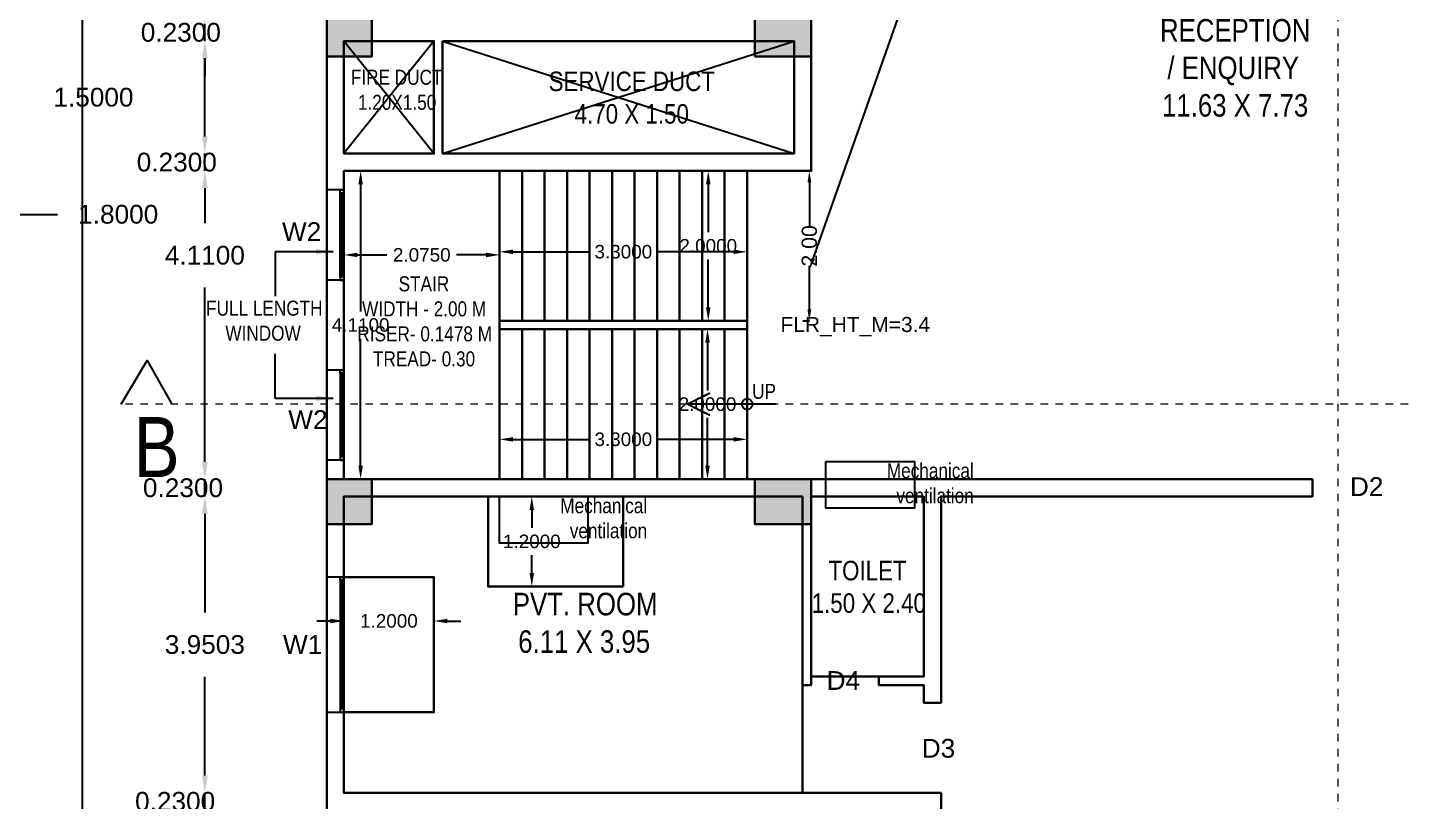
# Model space of a CAD drawing. Header units: metres. Extents: x -38 to 401, y 28 to 287.
# Drawn here: x 236.42 to 254.76, y 40.93 to 51.24 of the extents above; entities that cross this region are included whole.
import ezdxf

# ---------------------------------------------------------------- set-up
doc = ezdxf.new("R2010")
doc.units = ezdxf.units.M
doc.linetypes.add('CENTER', pattern=[2, 1.25, -0.25, 0.25, -0.25])
for name, color, linetype in [('BLK_1_FLR_7_AC_ROOM_4', 117, 'Continuous'), ('BLK_1_FLR_7_ACROOM_4_LIGHT_VENTILATION_1', 117, 'Continuous'), ('BLK_1_FLR_7_ACROOM_4_LIGHT_VENTILATION_2', 117, 'Continuous'), ('BLK_1_FLR_7_BLT_UP_AREA_DEDUCT', 1, 'Continuous'), ('BLK_1_FLR_7_CARPET_AREA', 10, 'Continuous'), ('DIST_EXIT', 7, 'Continuous'), ('UBEAM', 1, 'Continuous'), ('UHATCH', 8, 'Continuous')]:
    doc.layers.add(name, color=color, linetype=linetype)
for name, color, linetype, lineweight in [('BLK_1_FLR_7_BLT_UP_AREA', 4, 'Continuous', 30), ('BLK_1_FLR_7_EXIT_WIDTH_STAIR', 4, 'Continuous', 30), ('BLK_1_FLR_7_STAIR_1', 1, 'Continuous', 30), ('BLK_1_FLR_7_STAIR_1_FLIGHT_1', 7, 'Continuous', 30), ('BLK_1_FLR_7_STAIR_1_FLIGHT_2', 7, 'Continuous', 30), ('BLK_1_FLR_7_STAIR_1_LANDING_1', 7, 'Continuous', 30), ('BLK_1_FLR_7_WC_BATH', 4, 'Continuous', 30), ('BLK_1_LVL_7_BLDG_FOOT_PRINT', 4, 'Continuous', 30), ('UCOLUMN', 6, 'Continuous', 30)]:
    doc.layers.add(name, color=color, linetype=linetype, lineweight=lineweight)
doc.styles.get("Standard").update_dxf_attribs({"font": 'arial.ttf'})
doc.dimstyles.get("Standard").update_dxf_attribs({"dimtxt": 0.18, "dimasz": 0.18, "dimexe": 0.18, "dimexo": 0.0625, "dimgap": 0.09, "dimtad": 0, "dimtih": 1, "dimtoh": 1, "dimdec": 4, "dimzin": 0, "dimdsep": 46, "dimtxsty": 'Standard', "dimcen": 0.09, "dimadec": 0, "dimazin": 0, "dimtfac": 1, "dimtdec": 4, "dimtofl": 0, "dimtmove": 0, "dimatfit": 3, "dimfxl": 0, "dimtolj": 1, "dimtzin": 0, "dimarcsym": 0})
doc.dimstyles.new('STANDARD$0', dxfattribs={"dimtxt": 7, "dimasz": 3, "dimexe": 3, "dimexo": 1, "dimgap": 1.5, "dimtad": 1, "dimdec": 1, "dimzin": 1, "dimdsep": 46, "dimlunit": 4, "dimtxsty": 'Standard', "dimblk": 'OBLIQUE', "dimcen": 0.09375, "dimdle": 1, "dimclrd": 8, "dimclre": 8, "dimclrt": 7, "dimadec": 1, "dimazin": 0, "dimtfac": 1, "dimtdec": 1, "dimtix": 1, "dimtmove": 2, "dimatfit": 3, "dimldrblk": 'ARCHTICK', "dimfxl": 0, "dimfrac": 2, "dimtolj": 1, "dimtzin": 0, "dimarcsym": 0})

# ---------------------------------------------------------------- blocks, each defined once
blk = doc.blocks.new('600X600')
at = {"layer": 'UHATCH', "linetype": 'Continuous'}
h = blk.add_hatch(color=256, dxfattribs=at)
h.dxf.hatch_style = 1
h.paths.add_polyline_path([(600, 600), (0, 600), (0, 0), (600, 0)])
at = {"layer": 'UCOLUMN', "linetype": 'Continuous'}
blk.add_lwpolyline([(0, 0), (600, 0), (600, 600), (0, 600)], close=True, dxfattribs=at)
blk = doc.blocks.new('750 x 750')
blk.add_blockref('600X600', (0, 75))
blk = doc.blocks.new('600X750')
at = {"layer": 'UHATCH', "linetype": 'Continuous'}
h = blk.add_hatch(color=256, dxfattribs=at)
h.dxf.hatch_style = 1
h.paths.add_polyline_path([(0, 600), (-750, 600), (-750, 0), (0, 0)])
at = {"layer": 'UCOLUMN', "linetype": 'Continuous'}
blk.add_lwpolyline([(0, 0), (-750, 0), (-750, 600), (0, 600)], close=True, dxfattribs=at)
blk = doc.blocks.new('ASDFSDFSDFDFD')
at = {"layer": 'UBEAM', "linetype": 'Continuous'}
for p in [(-21550, 2927), (-21550, -3305)]:
    blk.add_blockref('750 x 750', p, dxfattribs=at)
at = {"layer": 'UBEAM', "xscale": -1}
for p in [(-15840, 3002), (-15840, -3230)]:
    blk.add_blockref('600X750', p, dxfattribs=at)
blk = doc.blocks.new('*D390')
at = {"color": 0, "lineweight": -2}
for p, q in [((235.378, 48.081), (235.378, 49.421)), ((235.378, 48.751), (236.218, 48.751)), ((236.218, 48.751), (236.818, 48.751))]:
    blk.add_line(p, q, dxfattribs=at)
at = {"color": 0}
for points in [[(235.34, 49.421), (235.416, 49.421), (235.378, 49.651)], [(235.34, 48.081), (235.416, 48.081), (235.378, 47.851)]]:
    blk.add_solid(points, dxfattribs=at)
at = {"layer": 'Defpoints', "color": 0}
for p in [(231.749, 49.651), (235.378, 49.651), (231.749, 47.851)]:
    blk.add_point(p, dxfattribs=at)
at = {"color": 0, "lineweight": 25, "insert": (237.625, 48.751), "char_height": 0.25, "attachment_point": 5}
blk.add_mtext('\\A1;1.8000', dxfattribs=at)
blk = doc.blocks.new('*D42')
at = {"color": 0, "lineweight": -2}
for p, q in [((237.149, 85.881), (237.149, 59.864)), ((237.149, 32.991), (237.149, 59.008))]:
    blk.add_line(p, q, dxfattribs=at)
at = {"color": 0}
for points in [[(237.111, 85.881), (237.187, 85.881), (237.149, 86.111)], [(237.111, 32.991), (237.187, 32.991), (237.149, 32.761)]]:
    blk.add_solid(points, dxfattribs=at)
at = {"layer": 'Defpoints', "color": 0}
for p in [(237.149, 86.111), (240.404, 86.111), (240.404, 32.761)]:
    blk.add_point(p, dxfattribs=at)
at = {"color": 0, "lineweight": 25, "insert": (237.149, 59.436), "char_height": 0.25, "attachment_point": 5}
blk.add_mtext('\\A1;53.3500', dxfattribs=at)
blk = doc.blocks.new('*D338')
at = {"color": 0, "lineweight": -2}
for p, q in [((238.78, 41.271), (238.78, 41.501)), ((238.78, 40.811), (238.78, 41.041)), ((238.78, 40.581), (238.78, 40.351))]:
    blk.add_line(p, q, dxfattribs=at)
at = {"color": 0}
for points in [[(238.742, 41.271), (238.819, 41.271), (238.78, 41.041)], [(238.742, 40.581), (238.819, 40.581), (238.78, 40.811)]]:
    blk.add_solid(points, dxfattribs=at)
at = {"layer": 'Defpoints', "color": 0}
for p in [(238.78, 41.041), (240.634, 41.041), (240.634, 40.811)]:
    blk.add_point(p, dxfattribs=at)
at = {"color": 0, "lineweight": 25, "insert": (238.384, 40.926), "char_height": 0.25, "attachment_point": 5}
blk.add_mtext('\\A1;0.2300', dxfattribs=at)
blk = doc.blocks.new('*D339')
at = {"color": 0, "lineweight": -2}
for p, q in [((238.78, 44.761), (238.78, 43.443)), ((238.78, 41.271), (238.78, 42.588))]:
    blk.add_line(p, q, dxfattribs=at)
at = {"color": 0}
for points in [[(238.742, 44.761), (238.819, 44.761), (238.78, 44.991)], [(238.742, 41.271), (238.819, 41.271), (238.78, 41.041)]]:
    blk.add_solid(points, dxfattribs=at)
at = {"layer": 'Defpoints', "color": 0}
for p in [(238.78, 44.991), (240.634, 44.991), (240.634, 41.041)]:
    blk.add_point(p, dxfattribs=at)
at = {"color": 0, "lineweight": 25, "insert": (238.78, 43.016), "char_height": 0.25, "attachment_point": 5}
blk.add_mtext('\\A1;3.9503', dxfattribs=at)
blk = doc.blocks.new('*D340')
at = {"color": 0, "lineweight": -2}
for p, q in [((238.78, 45.451), (238.78, 45.681)), ((238.78, 44.991), (238.78, 45.221)), ((238.78, 44.761), (238.78, 44.531))]:
    blk.add_line(p, q, dxfattribs=at)
at = {"color": 0}
for points in [[(238.742, 45.451), (238.819, 45.451), (238.78, 45.221)], [(238.742, 44.761), (238.819, 44.761), (238.78, 44.991)]]:
    blk.add_solid(points, dxfattribs=at)
at = {"layer": 'Defpoints', "color": 0}
for p in [(238.78, 45.221), (240.634, 45.221), (240.634, 44.991)]:
    blk.add_point(p, dxfattribs=at)
at = {"color": 0, "lineweight": 25, "insert": (238.489, 45.106), "char_height": 0.25, "attachment_point": 5}
blk.add_mtext('\\A1;0.2300', dxfattribs=at)
blk = doc.blocks.new('*D341')
at = {"color": 0, "lineweight": -2}
for p, q in [((238.78, 49.101), (238.78, 48.633)), ((238.78, 45.451), (238.78, 47.777))]:
    blk.add_line(p, q, dxfattribs=at)
at = {"color": 0}
for points in [[(238.742, 49.101), (238.819, 49.101), (238.78, 49.331)], [(238.742, 45.451), (238.819, 45.451), (238.78, 45.221)]]:
    blk.add_solid(points, dxfattribs=at)
at = {"layer": 'Defpoints', "color": 0}
for p in [(238.78, 49.331), (240.634, 49.331), (240.634, 45.221)]:
    blk.add_point(p, dxfattribs=at)
at = {"color": 0, "lineweight": 25, "insert": (238.78, 48.205), "char_height": 0.25, "attachment_point": 5}
blk.add_mtext('\\A1;4.1100', dxfattribs=at)
blk = doc.blocks.new('*D342')
at = {"color": 0, "lineweight": -2}
for p, q in [((238.78, 49.791), (238.78, 50.021)), ((238.78, 49.331), (238.78, 49.561)), ((238.78, 49.101), (238.78, 48.871))]:
    blk.add_line(p, q, dxfattribs=at)
at = {"color": 0}
for points in [[(238.742, 49.791), (238.819, 49.791), (238.78, 49.561)], [(238.742, 49.101), (238.819, 49.101), (238.78, 49.331)]]:
    blk.add_solid(points, dxfattribs=at)
at = {"layer": 'Defpoints', "color": 0}
for p in [(238.78, 49.561), (240.634, 49.561), (240.634, 49.331)]:
    blk.add_point(p, dxfattribs=at)
at = {"color": 0, "lineweight": 25, "insert": (238.406, 49.446), "char_height": 0.25, "attachment_point": 5}
blk.add_mtext('\\A1;0.2300', dxfattribs=at)
blk = doc.blocks.new('*D343')
at = {"color": 0, "lineweight": -2}
blk.add_line((238.78, 49.791), (238.78, 50.831), dxfattribs=at)
at = {"color": 0}
for points in [[(238.742, 50.831), (238.819, 50.831), (238.78, 51.061)], [(238.742, 49.791), (238.819, 49.791), (238.78, 49.561)]]:
    blk.add_solid(points, dxfattribs=at)
at = {"layer": 'Defpoints', "color": 0}
for p in [(238.78, 51.061), (240.634, 51.061), (240.634, 49.561)]:
    blk.add_point(p, dxfattribs=at)
at = {"color": 0, "lineweight": 25, "insert": (237.295, 50.311), "char_height": 0.25, "attachment_point": 5}
blk.add_mtext('\\A1;1.5000', dxfattribs=at)
blk = doc.blocks.new('*D344')
at = {"color": 0, "lineweight": -2}
for p, q in [((238.78, 51.521), (238.78, 51.751)), ((238.78, 51.061), (238.78, 51.291)), ((238.78, 50.831), (238.78, 50.601))]:
    blk.add_line(p, q, dxfattribs=at)
at = {"color": 0}
for points in [[(238.742, 51.521), (238.819, 51.521), (238.78, 51.291)], [(238.742, 50.831), (238.819, 50.831), (238.78, 51.061)]]:
    blk.add_solid(points, dxfattribs=at)
at = {"layer": 'Defpoints', "color": 0}
for p in [(238.78, 51.291), (240.634, 51.291), (240.634, 51.061)]:
    blk.add_point(p, dxfattribs=at)
at = {"color": 0, "lineweight": 25, "insert": (238.46, 51.176), "char_height": 0.25, "attachment_point": 5}
blk.add_mtext('\\A1;0.2300', dxfattribs=at)
blk = doc.blocks.new('*D839')
at = {"layer": 'BLK_1_FLR_7_EXIT_WIDTH_STAIR', "color": 0, "lineweight": -2}
for p, q in [((246.75, 49.331), (246.839, 49.331)), ((246.839, 49.178), (246.839, 48.598)), ((246.839, 47.483), (246.839, 48.063)), ((246.75, 47.331), (246.839, 47.331))]:
    blk.add_line(p, q, dxfattribs=at)
at = {"layer": 'BLK_1_FLR_7_EXIT_WIDTH_STAIR', "color": 0}
for points in [[(246.814, 49.178), (246.864, 49.178), (246.839, 49.331)], [(246.814, 47.483), (246.864, 47.483), (246.839, 47.331)]]:
    blk.add_solid(points, dxfattribs=at)
at = {"layer": 'Defpoints', "color": 0}
for p in [(246.009, 49.331), (246.009, 47.331), (246.839, 47.331)]:
    blk.add_point(p, dxfattribs=at)
at = {"layer": 'BLK_1_FLR_7_EXIT_WIDTH_STAIR', "color": 0, "lineweight": 30, "insert": (246.839, 48.331), "char_height": 0.2032, "attachment_point": 5, "rotation": 90}
blk.add_mtext('\\A1;2.00', dxfattribs=at)
blk = doc.blocks.new('*D843')
at = {"layer": 'Defpoints', "color": 0}
for p in [(254.357, 69.341), (246.839, 48.016), (246.839, 48.016)]:
    blk.add_point(p, dxfattribs=at)
at = {"layer": 'DIST_EXIT', "color": 0, "lineweight": -2}
for p, q in [((254.306, 69.198), (250.707, 58.987)), ((246.89, 48.16), (250.489, 58.37))]:
    blk.add_line(p, q, dxfattribs=at)
at = {"layer": 'DIST_EXIT', "color": 0}
for points in [[(254.282, 69.206), (254.33, 69.189), (254.357, 69.341)], [(246.866, 48.168), (246.914, 48.152), (246.839, 48.016)]]:
    blk.add_solid(points, dxfattribs=at)
at = {"layer": 'DIST_EXIT', "color": 0, "lineweight": 30, "insert": (250.598, 58.679), "char_height": 0.2032, "attachment_point": 5, "rotation": 70.5803}
blk.add_mtext('\\A1;22.61', dxfattribs=at)
blk = doc.blocks.new('*D899')
at = {"layer": 'BLK_1_FLR_7_STAIR_1_FLIGHT_1', "color": 0, "linetype": 'Continuous', "lineweight": -2}
for p, q in [((245.225, 47.221), (245.661, 47.221)), ((245.481, 47.041), (245.481, 46.403)), ((245.481, 45.401), (245.481, 46.039)), ((245.225, 45.221), (245.661, 45.221))]:
    blk.add_line(p, q, dxfattribs=at)
at = {"layer": 'BLK_1_FLR_7_STAIR_1_FLIGHT_1', "color": 0, "linetype": 'Continuous'}
for points in [[(245.451, 47.041), (245.511, 47.041), (245.481, 47.221)], [(245.451, 45.401), (245.511, 45.401), (245.481, 45.221)]]:
    blk.add_solid(points, dxfattribs=at)
at = {"layer": 'Defpoints', "color": 0, "linetype": 'Continuous'}
for p in [(245.162, 47.221), (245.162, 45.221), (245.481, 45.221)]:
    blk.add_point(p, dxfattribs=at)
at = {"layer": 'BLK_1_FLR_7_STAIR_1_FLIGHT_1', "color": 0, "linetype": 'Continuous', "insert": (245.481, 46.221), "char_height": 0.18, "attachment_point": 5}
blk.add_mtext('\\A1;2.0000', dxfattribs=at)
blk = doc.blocks.new('*D900')
at = {"layer": 'BLK_1_FLR_7_STAIR_1_FLIGHT_1', "color": 0, "linetype": 'Continuous', "lineweight": -2}
for p, q in [((242.709, 46.001), (242.709, 45.572)), ((246.009, 46.001), (246.009, 45.572)), ((242.889, 45.752), (243.896, 45.752)), ((245.829, 45.752), (244.822, 45.752))]:
    blk.add_line(p, q, dxfattribs=at)
at = {"layer": 'BLK_1_FLR_7_STAIR_1_FLIGHT_1', "color": 0, "linetype": 'Continuous'}
for points in [[(242.889, 45.782), (242.889, 45.722), (242.709, 45.752)], [(245.829, 45.782), (245.829, 45.722), (246.009, 45.752)]]:
    blk.add_solid(points, dxfattribs=at)
at = {"layer": 'Defpoints', "color": 0, "linetype": 'Continuous'}
for p in [(242.709, 46.063), (246.009, 46.063), (246.009, 45.752)]:
    blk.add_point(p, dxfattribs=at)
at = {"layer": 'BLK_1_FLR_7_STAIR_1_FLIGHT_1', "color": 0, "linetype": 'Continuous', "insert": (244.359, 45.752), "char_height": 0.18, "attachment_point": 5}
blk.add_mtext('\\A1;3.3000', dxfattribs=at)
blk = doc.blocks.new('*D901')
at = {"layer": 'BLK_1_FLR_7_STAIR_1_FLIGHT_2', "color": 0, "linetype": 'Continuous', "lineweight": -2}
for p, q in [((245.225, 49.331), (245.671, 49.331)), ((245.491, 49.151), (245.491, 48.513)), ((245.491, 47.511), (245.491, 48.149)), ((245.225, 47.331), (245.671, 47.331))]:
    blk.add_line(p, q, dxfattribs=at)
at = {"layer": 'BLK_1_FLR_7_STAIR_1_FLIGHT_2', "color": 0, "linetype": 'Continuous'}
for points in [[(245.461, 49.151), (245.521, 49.151), (245.491, 49.331)], [(245.461, 47.511), (245.521, 47.511), (245.491, 47.331)]]:
    blk.add_solid(points, dxfattribs=at)
at = {"layer": 'Defpoints', "color": 0, "linetype": 'Continuous'}
for p in [(245.162, 49.331), (245.491, 49.331), (245.162, 47.331)]:
    blk.add_point(p, dxfattribs=at)
at = {"layer": 'BLK_1_FLR_7_STAIR_1_FLIGHT_2', "color": 0, "linetype": 'Continuous', "insert": (245.491, 48.331), "char_height": 0.18, "attachment_point": 5}
blk.add_mtext('\\A1;2.0000', dxfattribs=at)
blk = doc.blocks.new('*D902')
at = {"layer": 'BLK_1_FLR_7_STAIR_1_FLIGHT_2', "color": 0, "linetype": 'Continuous', "lineweight": -2}
for p, q in [((242.709, 48.162), (242.709, 48.432)), ((246.009, 48.162), (246.009, 48.432)), ((242.889, 48.252), (243.896, 48.252)), ((245.829, 48.252), (244.822, 48.252))]:
    blk.add_line(p, q, dxfattribs=at)
at = {"layer": 'BLK_1_FLR_7_STAIR_1_FLIGHT_2', "color": 0, "linetype": 'Continuous'}
for points in [[(242.889, 48.282), (242.889, 48.222), (242.709, 48.252)], [(245.829, 48.282), (245.829, 48.222), (246.009, 48.252)]]:
    blk.add_solid(points, dxfattribs=at)
at = {"layer": 'Defpoints', "color": 0, "linetype": 'Continuous'}
for p in [(242.709, 48.252), (242.709, 48.099), (246.009, 48.099)]:
    blk.add_point(p, dxfattribs=at)
at = {"layer": 'BLK_1_FLR_7_STAIR_1_FLIGHT_2', "color": 0, "linetype": 'Continuous', "insert": (244.359, 48.252), "char_height": 0.18, "attachment_point": 5}
blk.add_mtext('\\A1;3.3000', dxfattribs=at)
blk = doc.blocks.new('*D903')
at = {"layer": 'BLK_1_FLR_7_STAIR_1_LANDING_1', "color": 0, "linetype": 'Continuous', "lineweight": -2}
for p, q in [((240.634, 48.162), (240.634, 48.39)), ((242.709, 48.162), (242.709, 48.39))]:
    blk.add_line(p, q, dxfattribs=at)
at = {"layer": 'BLK_1_FLR_7_STAIR_1_LANDING_1', "color": 0, "lineweight": -2}
for p, q in [((240.814, 48.21), (241.207, 48.21)), ((242.529, 48.21), (242.136, 48.21))]:
    blk.add_line(p, q, dxfattribs=at)
at = {"layer": 'BLK_1_FLR_7_STAIR_1_LANDING_1', "color": 0, "linetype": 'Continuous'}
for points in [[(240.814, 48.24), (240.814, 48.18), (240.634, 48.21)], [(242.529, 48.24), (242.529, 48.18), (242.709, 48.21)]]:
    blk.add_solid(points, dxfattribs=at)
at = {"layer": 'Defpoints', "color": 0, "linetype": 'Continuous'}
for p in [(240.634, 48.099), (242.709, 48.21), (242.709, 48.099)]:
    blk.add_point(p, dxfattribs=at)
at = {"layer": 'BLK_1_FLR_7_STAIR_1_LANDING_1', "color": 0, "linetype": 'Continuous', "insert": (241.672, 48.21), "char_height": 0.18, "attachment_point": 5}
blk.add_mtext('\\A1;2.0750', dxfattribs=at)
blk = doc.blocks.new('*D904')
at = {"layer": 'BLK_1_FLR_7_STAIR_1_LANDING_1', "color": 0, "linetype": 'Continuous', "lineweight": -2}
for p, q in [((240.697, 49.331), (241.037, 49.331)), ((240.697, 45.221), (241.037, 45.221))]:
    blk.add_line(p, q, dxfattribs=at)
at = {"layer": 'BLK_1_FLR_7_STAIR_1_LANDING_1', "color": 0, "lineweight": -2}
for p, q in [((240.857, 49.151), (240.857, 47.458)), ((240.857, 45.401), (240.857, 47.094))]:
    blk.add_line(p, q, dxfattribs=at)
at = {"layer": 'BLK_1_FLR_7_STAIR_1_LANDING_1', "color": 0, "linetype": 'Continuous'}
for points in [[(240.827, 49.151), (240.887, 49.151), (240.857, 49.331)], [(240.827, 45.401), (240.887, 45.401), (240.857, 45.221)]]:
    blk.add_solid(points, dxfattribs=at)
at = {"layer": 'Defpoints', "color": 0, "linetype": 'Continuous'}
for p in [(240.634, 49.331), (240.634, 45.221), (240.857, 45.221)]:
    blk.add_point(p, dxfattribs=at)
at = {"layer": 'BLK_1_FLR_7_STAIR_1_LANDING_1', "color": 0, "linetype": 'Continuous', "insert": (240.857, 47.276), "char_height": 0.18, "attachment_point": 5}
blk.add_mtext('\\A1;4.1100', dxfattribs=at)
blk = doc.blocks.new('*D1067')
at = {"layer": 'BLK_1_FLR_7_ACROOM_4_LIGHT_VENTILATION_1', "color": 0, "lineweight": -2}
for p, q in [((240.634, 43.853), (240.634, 43.151)), ((241.834, 43.853), (241.834, 43.151)), ((240.454, 43.331), (240.274, 43.331)), ((242.014, 43.331), (242.194, 43.331))]:
    blk.add_line(p, q, dxfattribs=at)
at = {"layer": 'BLK_1_FLR_7_ACROOM_4_LIGHT_VENTILATION_1', "color": 0}
for points in [[(240.454, 43.361), (240.454, 43.301), (240.634, 43.331)], [(242.014, 43.361), (242.014, 43.301), (241.834, 43.331)]]:
    blk.add_solid(points, dxfattribs=at)
at = {"layer": 'Defpoints', "color": 0}
for p in [(240.634, 43.916), (241.834, 43.916), (241.834, 43.331)]:
    blk.add_point(p, dxfattribs=at)
at = {"layer": 'BLK_1_FLR_7_ACROOM_4_LIGHT_VENTILATION_1', "color": 0, "lineweight": 30, "insert": (241.234, 43.331), "char_height": 0.18, "attachment_point": 5}
blk.add_mtext('\\A1;1.2000', dxfattribs=at)
blk = doc.blocks.new('*D1109')
at = {"layer": 'BLK_1_FLR_7_ACROOM_4_LIGHT_VENTILATION_2', "color": 0, "lineweight": -2}
for p, q in [((242.617, 44.991), (243.319, 44.991)), ((243.139, 44.811), (243.139, 44.573)), ((243.139, 43.971), (243.139, 44.209)), ((242.617, 43.791), (243.319, 43.791))]:
    blk.add_line(p, q, dxfattribs=at)
at = {"layer": 'BLK_1_FLR_7_ACROOM_4_LIGHT_VENTILATION_2', "color": 0}
for points in [[(243.109, 44.811), (243.169, 44.811), (243.139, 44.991)], [(243.109, 43.971), (243.169, 43.971), (243.139, 43.791)]]:
    blk.add_solid(points, dxfattribs=at)
at = {"layer": 'Defpoints', "color": 0}
for p in [(242.555, 44.991), (243.139, 44.991), (242.555, 43.791)]:
    blk.add_point(p, dxfattribs=at)
at = {"layer": 'BLK_1_FLR_7_ACROOM_4_LIGHT_VENTILATION_2', "color": 0, "lineweight": 30, "insert": (243.139, 44.391), "char_height": 0.18, "attachment_point": 5}
blk.add_mtext('\\A1;1.2000', dxfattribs=at)

msp = doc.modelspace()

# ---------------------------------------------------------------- linework, layer by layer
at = {"linetype": 'CENTER', "lineweight": 20, "ltscale": 0.05}
msp.add_line((253.88486, 87.82706), (253.88486, 30.61232), dxfattribs=at)
at = {"color": 7, "lineweight": 25}
for p, q in [((240.40406, 51.85591), (240.40406, 49.07591)), ((246.86406, 49.33091), (246.86406, 51.45341)), ((241.83406, 49.56091), (240.63406, 51.06091)), ((241.83406, 51.06091), (240.63406, 49.56091)), ((241.94906, 49.56091), (246.63406, 51.06091)), ((241.94906, 51.06091), (246.63406, 49.56091)), ((240.63406, 49.07591), (240.63406, 49.33091)), ((240.63406, 49.33091), (246.86406, 49.33091)), ((242.70906, 47.33091), (242.70906, 49.33091)), ((243.00906, 47.33091), (243.00906, 49.33091)), ((243.30906, 47.33091), (243.30906, 49.33091)), ((243.60906, 47.33091), (243.60906, 49.33091)), ((243.90906, 47.33091), (243.90906, 49.33091)), ((244.20906, 47.33091), (244.20906, 49.33091)), ((244.50906, 47.33091), (244.50906, 49.33091)), ((244.80906, 47.33091), (244.80906, 49.33091)), ((245.10906, 47.33091), (245.10906, 49.33091)), ((245.40906, 47.33091), (245.40906, 49.33091)), ((245.70906, 47.33091), (245.70906, 49.33091)), ((240.63406, 49.07591), (240.40406, 49.07591)), ((240.40406, 49.07591), (240.40406, 47.87591)), ((240.58295, 47.9185), (240.58295, 49.05985)), ((240.60498, 49.03332), (240.60499, 47.9185)), ((240.6135, 49.03332), (240.61351, 47.9185)), ((240.63405, 49.05985), (240.63406, 47.9185)), ((240.63406, 47.87591), (240.40406, 47.87591)), ((240.40406, 47.87591), (240.40406, 46.67591)), ((240.63406, 46.67591), (240.63406, 47.87591)), ((242.70906, 47.22091), (242.70906, 47.33091)), ((242.70906, 47.33091), (246.00906, 47.33091)), ((246.00906, 47.22091), (246.00906, 47.33091)), ((242.70906, 47.22091), (246.00906, 47.22091)), ((242.70906, 47.22091), (242.70906, 45.22091)), ((243.00906, 45.22091), (243.00906, 47.22091)), ((243.30906, 45.22091), (243.30906, 47.22091)), ((243.60906, 45.22091), (243.60906, 47.22091)), ((243.90906, 45.22091), (243.90906, 47.22091)), ((244.20906, 45.22091), (244.20906, 47.22091)), ((244.50906, 45.22091), (244.50906, 47.22091)), ((244.80906, 45.22091), (244.80906, 47.22091)), ((245.10906, 45.22091), (245.10906, 47.22091)), ((245.40906, 45.22091), (245.40906, 47.22091)), ((245.70906, 45.22091), (245.70906, 47.22091)), ((246.00906, 45.22091), (246.00906, 47.22091)), ((240.40406, 45.47591), (240.40406, 46.67591)), ((240.63406, 46.67591), (240.40406, 46.67591)), ((240.58295, 46.63332), (240.58295, 45.49196)), ((240.60498, 45.5185), (240.60499, 46.63332)), ((240.6135, 45.5185), (240.61351, 46.63332)), ((240.63405, 45.49196), (240.63406, 46.63332)), ((246.38679, 46.22091), (245.22079, 46.22091)), ((240.40406, 45.47591), (240.40406, 43.91574)), ((240.63406, 45.47591), (240.40406, 45.47591)), ((240.63406, 45.22091), (240.63406, 45.47591)), ((253.54406, 45.22091), (240.63406, 45.22091)), ((253.54406, 44.99091), (253.54406, 45.22091)), ((240.63406, 43.91574), (240.63406, 44.99091)), ((240.63406, 44.99091), (246.74906, 44.99091)), ((246.74906, 44.99091), (246.74906, 42.47591)), ((246.86406, 42.47591), (246.86406, 44.99091)), ((246.86406, 44.99091), (248.36406, 44.99091)), ((248.36406, 44.99091), (248.36406, 42.59091)), ((248.59406, 42.24057), (248.59406, 44.99091)), ((248.59406, 44.99091), (253.54406, 44.99091)), ((240.40406, 42.11574), (240.40406, 43.91574)), ((240.63406, 43.91574), (240.40406, 43.91574)), ((240.58295, 43.87315), (240.58295, 42.13179)), ((240.60498, 42.15833), (240.60499, 43.87315)), ((240.6135, 42.15833), (240.61351, 43.87315)), ((240.63405, 42.13179), (240.63406, 43.87315)), ((248.36406, 42.59091), (247.76406, 42.59091)), ((247.76406, 42.59091), (247.76406, 42.47591)), ((246.74906, 42.47591), (246.86406, 42.47591)), ((247.76406, 42.47591), (248.36406, 42.47591)), ((248.36406, 42.47591), (248.36406, 42.24057)), ((248.36406, 42.24057), (248.59406, 42.24057)), ((240.40406, 42.15833), (240.40406, 40.49091)), ((240.40406, 42.11574), (240.63406, 42.11574)), ((240.63406, 41.04057), (240.63406, 42.15833)), ((248.59406, 41.04057), (240.63406, 41.04057)), ((248.59406, 40.81057), (248.59406, 41.04057))]:
    msp.add_line(p, q, dxfattribs=at)
for points in [[(241.83406, 49.56091), (240.63406, 49.56091), (240.63406, 51.06091), (241.83406, 51.06091)], [(241.94906, 51.06091), (246.63406, 51.06091), (246.63406, 49.56091), (241.94906, 49.56091)], [(240.63405, 49.03332), (240.58295, 49.03332), (240.58295, 49.07591), (240.63405, 49.07591)], [(240.63406, 47.9185), (240.58295, 47.9185), (240.58295, 47.87591), (240.63406, 47.87591)], [(240.63406, 46.63332), (240.58295, 46.63332), (240.58295, 46.67591), (240.63406, 46.67591)], [(245.50594, 46.07853), (245.50179, 46.07399), (245.21665, 46.21637), (245.22079, 46.22091), (245.21665, 46.22545), (245.50179, 46.36782), (245.50594, 46.36328), (245.22079, 46.22091)], [(240.63405, 45.5185), (240.58295, 45.5185), (240.58295, 45.47591), (240.63405, 45.47591)], [(247.06023, 45.45767), (248.23966, 45.45767), (248.23966, 44.83625), (247.06023, 44.83625)], [(242.70696, 44.99091), (243.88639, 44.99091), (243.88639, 44.36949), (242.70696, 44.36949)], [(240.63406, 43.87315), (240.58295, 43.87315), (240.58295, 43.91574), (240.63406, 43.91574)], [(240.63405, 42.15833), (240.58295, 42.15833), (240.58295, 42.11574), (240.63405, 42.11574)]]:
    msp.add_lwpolyline(points, close=True, dxfattribs=at)
msp.add_lwpolyline([(237.66309, 46.22091), (238.01294, 46.80378), (238.33907, 46.22091)], dxfattribs=at)
at = {"linetype": 'CENTER', "lineweight": 20, "ltscale": 0.05}
msp.add_lwpolyline([(264.02075, 46.22091), (237.66309, 46.22091)], dxfattribs=at)
at = {"color": 7, "lineweight": 25}
msp.add_circle((246.00906, 46.22091), 0.07122, dxfattribs=at)
at = {"layer": 'BLK_1_FLR_7_AC_ROOM_4', "color": 2, "lineweight": 30}
msp.add_lwpolyline([(246.74906, 44.99091), (240.63406, 44.99091), (240.63406, 41.04057), (246.74906, 41.04057)], close=True, dxfattribs=at)
at = {"layer": 'BLK_1_FLR_7_ACROOM_4_LIGHT_VENTILATION_1', "color": 2, "lineweight": 30}
msp.add_lwpolyline([(240.63405, 42.11592), (240.63405, 43.91561), (241.83405, 43.91561), (241.83405, 42.11592)], close=True, dxfattribs=at)
at = {"layer": 'BLK_1_FLR_7_ACROOM_4_LIGHT_VENTILATION_2', "color": 2, "lineweight": 30}
msp.add_lwpolyline([(244.35461, 43.79091), (242.55492, 43.79091), (242.55492, 44.99091), (244.35461, 44.99091)], close=True, dxfattribs=at)
at = {"layer": 'BLK_1_FLR_7_BLT_UP_AREA', "color": 12, "lineweight": 30}
msp.add_lwpolyline([(240.40406, 32.76079), (240.40406, 86.11091), (263.45406, 86.11091), (263.45406, 76.14091), (261.95406, 76.14091), (261.95406, 32.76079)], close=True, dxfattribs=at)
at = {"layer": 'BLK_1_FLR_7_BLT_UP_AREA_DEDUCT', "color": 12, "lineweight": 30}
for points in [[(240.63406, 49.56091), (241.83406, 49.56091), (241.83406, 51.06091), (240.63406, 51.06091)], [(241.94906, 51.06091), (246.63406, 51.06091), (246.63406, 49.56091), (241.94906, 49.56091)]]:
    msp.add_lwpolyline(points, close=True, dxfattribs=at)
at = {"layer": 'BLK_1_FLR_7_CARPET_AREA', "color": 15, "linetype": 'Continuous', "lineweight": 30}
msp.add_lwpolyline([(248.59406, 40.81057), (248.59406, 41.04057), (240.63406, 41.04057), (240.63406, 44.62091), (241.00406, 44.62091), (241.00406, 44.99091), (246.11406, 44.99091), (246.11406, 44.62091), (246.74906, 44.62091), (246.74906, 42.47591), (246.86406, 42.47591), (246.86406, 44.99091), (248.36406, 44.99091), (248.36406, 42.59091), (247.76406, 42.59091), (247.76406, 42.47591), (248.36406, 42.47591), (248.36406, 42.24057), (248.59406, 42.24057), (248.59406, 44.99091), (253.54406, 44.99091), (253.54406, 45.22091), (240.63406, 45.22091), (240.63406, 49.33091), (246.86406, 49.33091), (246.86406, 51.45341)], dxfattribs=at)
at = {"layer": 'BLK_1_FLR_7_STAIR_1', "color": 1, "linetype": 'Continuous'}
msp.add_lwpolyline([(240.63406, 49.33091), (246.00906, 49.33091), (246.00906, 45.22091), (240.63406, 45.22091)], close=True, dxfattribs=at)
at = {"layer": 'BLK_1_FLR_7_STAIR_1_FLIGHT_1', "color": 7, "lineweight": 30}
for p, q in [((242.70906, 47.22091), (242.70906, 45.22091)), ((243.00906, 45.22091), (243.00906, 47.22091)), ((243.30906, 45.22091), (243.30906, 47.22091)), ((243.60906, 45.22091), (243.60906, 47.22091)), ((243.90906, 45.22091), (243.90906, 47.22091)), ((244.20906, 45.22091), (244.20906, 47.22091)), ((244.50906, 45.22091), (244.50906, 47.22091)), ((244.80906, 45.22091), (244.80906, 47.22091)), ((245.10906, 45.22091), (245.10906, 47.22091)), ((245.40906, 45.22091), (245.40906, 47.22091)), ((245.70906, 45.22091), (245.70906, 47.22091)), ((246.00906, 45.22091), (246.00906, 47.22091))]:
    msp.add_line(p, q, dxfattribs=at)
at = {"layer": 'BLK_1_FLR_7_STAIR_1_FLIGHT_1', "linetype": 'Continuous'}
msp.add_lwpolyline([(246.00906, 47.22091), (242.70906, 47.22091), (242.70906, 45.22091), (246.00906, 45.22091)], close=True, dxfattribs=at)
at = {"layer": 'BLK_1_FLR_7_STAIR_1_FLIGHT_2', "color": 7, "lineweight": 30}
for p, q in [((242.70906, 47.33091), (242.70906, 49.33091)), ((243.00906, 47.33091), (243.00906, 49.33091)), ((243.30906, 47.33091), (243.30906, 49.33091)), ((243.60906, 47.33091), (243.60906, 49.33091)), ((243.90906, 47.33091), (243.90906, 49.33091)), ((244.20906, 47.33091), (244.20906, 49.33091)), ((244.50906, 47.33091), (244.50906, 49.33091)), ((244.80906, 47.33091), (244.80906, 49.33091)), ((245.10906, 47.33091), (245.10906, 49.33091)), ((245.40906, 47.33091), (245.40906, 49.33091)), ((245.70906, 47.33091), (245.70906, 49.33091)), ((246.00906, 47.33091), (246.00906, 49.33091))]:
    msp.add_line(p, q, dxfattribs=at)
at = {"layer": 'BLK_1_FLR_7_STAIR_1_FLIGHT_2', "linetype": 'Continuous'}
msp.add_lwpolyline([(246.00906, 49.33091), (242.70906, 49.33091), (242.70906, 47.33091), (246.00906, 47.33091)], close=True, dxfattribs=at)
at = {"layer": 'BLK_1_FLR_7_STAIR_1_LANDING_1', "color": 7, "lineweight": 30}
msp.add_lwpolyline([(240.63406, 49.33091), (242.70906, 49.33091), (242.70906, 45.22091), (240.63406, 45.22091)], close=True, dxfattribs=at)
at = {"layer": 'BLK_1_FLR_7_WC_BATH', "color": 3, "linetype": 'Continuous', "lineweight": 30}
msp.add_lwpolyline([(248.36406, 42.59091), (246.86406, 42.59091), (246.86406, 44.99091), (248.36406, 44.99091)], close=True, dxfattribs=at)
at = {"layer": 'BLK_1_LVL_7_BLDG_FOOT_PRINT', "color": 1}
msp.add_lwpolyline([(240.40405, 32.76091), (240.40405, 86.10527), (263.45405, 86.11091), (263.45405, 76.14091), (261.95405, 76.14091), (261.95405, 32.76091)], close=True, dxfattribs=at)

# ---------------------------------------------------------------- block references
at = {"color": 7, "lineweight": 25, "xscale": 0.001, "yscale": 0.001, "zscale": 0.001}
msp.add_blockref('ASDFSDFSDFDFD', (261.95406, 47.85091), dxfattribs=at)
msp.add_blockref('ASDFSDFSDFDFD', (261.95406, 47.85091), dxfattribs=at)

# ---------------------------------------------------------------- texts
at = {"color": 7, "lineweight": 25}
for s, insert, char_height, width, attachment_point in [('{\\fArial Narrow|b0|i0|c0|p34;\\W7.53738;  \\W1;RECEPTION \\P\\W8.04916;  \\W1;/ ENQUIRY\\P\\W7.6771;  \\W1;11.63 X 7.73}', (250.07299, 50.04999), 0.3, 4.8308656, 7), ('{\\fArial Narrow|b0|i0|c0|p34;\\W5.05662; \\W1;FIRE DUCT\\P{\\W6.541631; }1.20X1.50}', (240.40406, 50.67788), 0.2, 1.8424125, 1), ('{\\fArial Narrow|b0|i0|c0|p34;\\W7.94735;  \\W1;SERVICE DUCT\\P\\W6.69117;   \\W1;4.70 X 1.50}', (242.04709, 49.95688), 0.26, 4.8308656, 7), ('{\\fArial Narrow|b0|i0|c0|p34;\\W9.27075; \\W1;STAIR\\P{\\W1.631566; }WIDTH - 2.00 M\\P{\\W0.642273; }RISER- 0.1478 M\\P{\\W3.902444; }TREAD- 0.30}', (240.77236, 47.92536, -12.79858), 0.2, 1.8424125, 1), ('{\\fArial Narrow|b0|i0|c0|p34;\\W2.57161; \\W1;FULL LENGTH \\P{\\W6.611224; }WINDOW}', (238.63256, 47.6007, -12.79858), 0.2, 1.8424125, 1), ('{\\fArial Narrow|b0|i0|c0|p34;\\W9.53418;  \\W1;UP}', (244.86115, 46.49198), 0.2, 2.7201691, 1), ('{\\fArial Narrow|b0|i0|c0|p34;\\W2.40293; \\W1;B}', (237.22106, 46.04961), 0.8, 1.7202398, 1), ('{\\fArial Narrow|b0|i0|c0|p34;Mechanical\\Pventilation}', (249.03027, 44.89853), 0.2, 2.774038, 9), ('{\\fArial Narrow|b0|i0|c0|p34;Mechanical\\Pventilation}', (244.677, 44.43176), 0.2, 2.774038, 9), ('{\\fArial Narrow|b0|i0|c0|p34;\\W7.6487;   \\W1;TOILET\\P\\W6.74863;   \\W1;1.50 X 2.40}', (245.19255, 43.43602), 0.26, 4.8308656, 7), ('{\\fArial Narrow|b0|i0|c0|p34;\\W7.7285;  \\W1;PVT. ROOM\\P\\W8.10751;  \\W1;6.11 X 3.95}', (241.40842, 42.90231), 0.3, 4.8308656, 7)]:
    msp.add_mtext(s, dxfattribs=dict(at, insert=insert, char_height=char_height, width=width, attachment_point=attachment_point))
at = {"color": 7, "lineweight": 25, "char_height": 0.25, "attachment_point": 1}
for s, insert in [('W2', (239.8081, 48.64684)), ('W2', (239.8921, 46.13984)), ('D2', (254.0451, 45.24725)), ('W1', (239.8221, 43.14284)), ('D4', (247.0691, 42.66325)), ('D3', (248.3371, 41.75957))]:
    msp.add_mtext_dynamic_manual_height_columns(s, width=331.5310086, gutter_width=1000, heights=[0], dxfattribs=dict(at, insert=insert))
at = {"layer": 'BLK_1_FLR_7_STAIR_1', "color": 1, "linetype": 'Continuous', "insert": (247.45103, 47.3831), "char_height": 0.2, "width": 2.4, "attachment_point": 2}
msp.add_mtext('FLR_HT_M=3.4', dxfattribs=at)

# ---------------------------------------------------------------- dimensions: what is measured, and where the dimension line sits
at = {"lineweight": 25}
for base, p1, p2, override, picture, middle in [((237.14896, 86.11091), (240.40406, 32.76091), (240.40406, 86.11091), {"dimscale": 1, "dimtxt": 0.25, "dimasz": 0.23, "dimgap": 0.3, "dimpost": '\\X', "dimse1": 1, "dimse2": 1, "dimfxl": 25.4}, '*D42', (237.14896, 59.43591)), ((238.78043, 51.06091), (240.63406, 49.56091), (240.63406, 51.06091), {"dimscale": 1, "dimtxt": 0.25, "dimasz": 0.23, "dimgap": 0.3, "dimpost": '\\X', "dimse1": 1, "dimse2": 1, "dimtmove": 1, "dimfxl": 25.4}, '*D343', (237.29514, 50.31091)), ((235.37791, 49.65091), (231.74906, 47.85091), (231.74906, 49.65091), {"dimscale": 1, "dimtxt": 0.25, "dimasz": 0.23, "dimgap": 0.3, "dimpost": '\\X', "dimse1": 1, "dimse2": 1, "dimtmove": 1, "dimfxl": 25.4}, '*D390', (237.11848, 48.75091)), ((238.78043, 44.99091), (240.63406, 41.04057), (240.63406, 44.99091), {"dimscale": 1, "dimtxt": 0.25, "dimasz": 0.23, "dimgap": 0.3, "dimpost": '\\X', "dimse1": 1, "dimse2": 1, "dimtmove": 1, "dimfxl": 25.4}, '*D339', (238.78043, 43.01574))]:
    dim = msp.add_linear_dim(base=base, p1=p1, p2=p2, angle=90, dimstyle='Standard', override=override, dxfattribs=at)
    dim.commit()
    dim.dimension.update_dxf_attribs({"geometry": picture, "text_midpoint": middle})
for base, p1, p2, picture, middle in [((238.78043, 51.29091), (240.63406, 51.06091), (240.63406, 51.29091), '*D344', (238.46005, 51.17591)), ((238.78043, 49.56091), (240.63406, 49.33091), (240.63406, 49.56091), '*D342', (238.40605, 49.44591)), ((238.78043, 49.33091), (240.63406, 45.22091), (240.63406, 49.33091), '*D341', (238.78043, 48.20487)), ((238.78043, 45.22091), (240.63406, 44.99091), (240.63406, 45.22091), '*D340', (238.48893, 45.10591)), ((238.78043, 41.04057), (240.63406, 40.81057), (240.63406, 41.04057), '*D338', (238.3839, 40.92557))]:
    dim = msp.add_linear_dim(base=base, p1=p1, p2=p2, angle=90, dimstyle='Standard', override={"dimscale": 1, "dimtxt": 0.25, "dimasz": 0.23, "dimgap": 0.3, "dimpost": '\\X', "dimse1": 1, "dimse2": 1, "dimtmove": 1, "dimfxl": 25.4}, dxfattribs=at)
    dim.commit()
    dim.dimension.update_dxf_attribs({"geometry": picture, "text_midpoint": middle, "dimtype": 128})
at = {"layer": 'BLK_1_FLR_7_ACROOM_4_LIGHT_VENTILATION_1', "color": 232, "lineweight": 30}
dim = msp.add_linear_dim(base=(241.83405, 43.33149), p1=(240.63405, 43.91561), p2=(241.83405, 43.91561), dimstyle='STANDARD$0', override={"dimtxt": 0.18, "dimasz": 0.18, "dimexe": 0.18, "dimexo": 0.0625, "dimgap": 0.09, "dimtad": 0, "dimtih": 1, "dimtoh": 1, "dimdec": 4, "dimzin": 0, "dimlunit": 2, "dimpost": '', "dimcen": 0.09, "dimdle": 0, "dimclrd": 0, "dimclre": 0, "dimclrt": 0, "dimadec": 0, "dimtdec": 4, "dimtix": 0, "dimtofl": 0, "dimtmove": 0, "dimfrac": 0}, dxfattribs=at)
dim.commit()
dim.dimension.update_dxf_attribs({"geometry": '*D1067', "text_midpoint": (241.23405, 43.33149)})
at = {"layer": 'BLK_1_FLR_7_ACROOM_4_LIGHT_VENTILATION_2', "color": 232, "lineweight": 30}
dim = msp.add_linear_dim(base=(243.13904, 44.99091), p1=(242.55492, 43.79091), p2=(242.55492, 44.99091), angle=90, dimstyle='STANDARD$0', override={"dimtxt": 0.18, "dimasz": 0.18, "dimexe": 0.18, "dimexo": 0.0625, "dimgap": 0.09, "dimtad": 0, "dimtih": 1, "dimtoh": 1, "dimdec": 4, "dimzin": 0, "dimlunit": 2, "dimpost": '', "dimcen": 0.09, "dimdle": 0, "dimclrd": 0, "dimclre": 0, "dimclrt": 0, "dimadec": 0, "dimtdec": 4, "dimtix": 0, "dimtofl": 0, "dimtmove": 0, "dimfrac": 0}, dxfattribs=at)
dim.commit()
dim.dimension.update_dxf_attribs({"geometry": '*D1109', "text_midpoint": (243.13904, 44.39091)})
at = {"layer": 'BLK_1_FLR_7_EXIT_WIDTH_STAIR', "color": 1, "lineweight": 30}
dim = msp.add_aligned_dim(p1=(246.00906, 49.33091), p2=(246.00906, 47.33091), distance=0.82999, dimstyle='STANDARD$0', override={"dimscale": 0.001, "dimtxt": 203.2, "dimasz": 152.5, "dimexe": 0, "dimexo": 0, "dimgap": 2.286, "dimtad": 0, "dimtoh": 1, "dimdec": 2, "dimzin": 0, "dimlunit": 2, "dimpost": '', "dimcen": 2.286, "dimdle": 0, "dimclrd": 0, "dimclre": 0, "dimclrt": 0, "dimadec": 0, "dimtdec": 2, "dimtix": 0, "dimtofl": 0, "dimtmove": 0, "dimfxl": 89.5, "dimfxlon": 1, "dimfrac": 0}, dxfattribs=at)
dim.commit()
dim.dimension.update_dxf_attribs({"geometry": '*D839', "text_midpoint": (246.83905, 48.33091)})
at = {"layer": 'BLK_1_FLR_7_STAIR_1_FLIGHT_1', "color": 2, "linetype": 'Continuous'}
dim = msp.add_linear_dim(base=(245.4806, 45.22091), p1=(245.162, 47.22091), p2=(245.162, 45.22091), angle=90, dimstyle='STANDARD$0', override={"dimtxt": 0.18, "dimasz": 0.18, "dimexe": 0.18, "dimexo": 0.0625, "dimgap": 0.09, "dimtad": 0, "dimtih": 1, "dimtoh": 1, "dimdec": 4, "dimzin": 0, "dimlunit": 2, "dimpost": '', "dimcen": 0.09, "dimdle": 0, "dimclrd": 0, "dimclre": 0, "dimclrt": 0, "dimadec": 0, "dimtdec": 4, "dimtix": 0, "dimtofl": 0, "dimtmove": 0, "dimfrac": 0}, dxfattribs=at)
dim.commit()
dim.dimension.update_dxf_attribs({"geometry": '*D899', "text_midpoint": (245.4806, 46.22091)})
at = {"layer": 'BLK_1_FLR_7_STAIR_1_FLIGHT_1', "color": 1, "linetype": 'Continuous'}
dim = msp.add_linear_dim(base=(246.00906, 45.75216), p1=(242.70906, 46.0632), p2=(246.00906, 46.0632), dimstyle='STANDARD$0', override={"dimtxt": 0.18, "dimasz": 0.18, "dimexe": 0.18, "dimexo": 0.0625, "dimgap": 0.09, "dimtad": 0, "dimtih": 1, "dimtoh": 1, "dimdec": 4, "dimzin": 0, "dimlunit": 2, "dimpost": '', "dimcen": 0.09, "dimdle": 0, "dimclrd": 0, "dimclre": 0, "dimclrt": 0, "dimadec": 0, "dimtdec": 4, "dimtix": 0, "dimtofl": 0, "dimtmove": 0, "dimfrac": 0}, dxfattribs=at)
dim.commit()
dim.dimension.update_dxf_attribs({"geometry": '*D900', "text_midpoint": (244.35906, 45.75216)})
at = {"layer": 'BLK_1_FLR_7_STAIR_1_FLIGHT_2', "color": 2, "linetype": 'Continuous'}
dim = msp.add_linear_dim(base=(245.49124, 49.33091), p1=(245.162, 47.33091), p2=(245.162, 49.33091), angle=90, dimstyle='STANDARD$0', override={"dimtxt": 0.18, "dimasz": 0.18, "dimexe": 0.18, "dimexo": 0.0625, "dimgap": 0.09, "dimtad": 0, "dimtih": 1, "dimtoh": 1, "dimdec": 4, "dimzin": 0, "dimlunit": 2, "dimpost": '', "dimcen": 0.09, "dimdle": 0, "dimclrd": 0, "dimclre": 0, "dimclrt": 0, "dimadec": 0, "dimtdec": 4, "dimtix": 0, "dimtofl": 0, "dimtmove": 0, "dimfrac": 0}, dxfattribs=at)
dim.commit()
dim.dimension.update_dxf_attribs({"geometry": '*D901', "text_midpoint": (245.49124, 48.33091)})
at = {"layer": 'BLK_1_FLR_7_STAIR_1_FLIGHT_2', "color": 1, "linetype": 'Continuous'}
dim = msp.add_linear_dim(base=(242.70906, 48.2518), p1=(246.00906, 48.09917), p2=(242.70906, 48.09917), dimstyle='STANDARD$0', override={"dimtxt": 0.18, "dimasz": 0.18, "dimexe": 0.18, "dimexo": 0.0625, "dimgap": 0.09, "dimtad": 0, "dimtih": 1, "dimtoh": 1, "dimdec": 4, "dimzin": 0, "dimlunit": 2, "dimpost": '', "dimcen": 0.09, "dimdle": 0, "dimclrd": 0, "dimclre": 0, "dimclrt": 0, "dimadec": 0, "dimtdec": 4, "dimtix": 0, "dimtofl": 0, "dimtmove": 0, "dimfrac": 0}, dxfattribs=at)
dim.commit()
dim.dimension.update_dxf_attribs({"geometry": '*D902', "text_midpoint": (244.35906, 48.2518)})
at = {"layer": 'BLK_1_FLR_7_STAIR_1_LANDING_1', "color": 1, "linetype": 'Continuous'}
dim = msp.add_linear_dim(base=(240.85669, 45.22091), p1=(240.63406, 49.33091), p2=(240.63406, 45.22091), angle=90, dimstyle='STANDARD$0', override={"dimtxt": 0.18, "dimasz": 0.18, "dimexe": 0.18, "dimexo": 0.0625, "dimgap": 0.09, "dimtad": 0, "dimtih": 1, "dimtoh": 1, "dimdec": 4, "dimzin": 0, "dimlunit": 2, "dimpost": '', "dimcen": 0.09, "dimdle": 0, "dimclrd": 0, "dimclre": 0, "dimclrt": 0, "dimadec": 0, "dimtdec": 4, "dimtix": 0, "dimtofl": 0, "dimtmove": 1, "dimfxl": 5, "dimfrac": 0}, dxfattribs=at)
dim.commit()
dim.dimension.update_dxf_attribs({"geometry": '*D904', "text_midpoint": (240.85669, 47.27591)})
at = {"layer": 'BLK_1_FLR_7_STAIR_1_LANDING_1', "color": 2, "linetype": 'Continuous'}
dim = msp.add_linear_dim(base=(242.70906, 48.20997), p1=(240.63406, 48.09917), p2=(242.70906, 48.09917), dimstyle='STANDARD$0', override={"dimtxt": 0.18, "dimasz": 0.18, "dimexe": 0.18, "dimexo": 0.0625, "dimgap": 0.09, "dimtad": 0, "dimtih": 1, "dimtoh": 1, "dimdec": 4, "dimzin": 0, "dimlunit": 2, "dimpost": '', "dimcen": 0.09, "dimdle": 0, "dimclrd": 0, "dimclre": 0, "dimclrt": 0, "dimadec": 0, "dimtdec": 4, "dimtix": 0, "dimtofl": 0, "dimtmove": 1, "dimfxl": 5, "dimfrac": 0}, dxfattribs=at)
dim.commit()
dim.dimension.update_dxf_attribs({"geometry": '*D903', "text_midpoint": (241.67156, 48.20997)})
at = {"layer": 'DIST_EXIT', "color": 7, "lineweight": 30}
dim = msp.add_aligned_dim(p1=(254.35709, 69.34147), p2=(246.83905, 48.01621), distance=0, dimstyle='STANDARD$0', override={"dimscale": 0.001, "dimtxt": 203.2, "dimasz": 152.5, "dimexe": 0, "dimexo": 0, "dimgap": 2.286, "dimtad": 0, "dimtoh": 1, "dimdec": 2, "dimzin": 0, "dimlunit": 2, "dimpost": '', "dimcen": 2.286, "dimdle": 0, "dimclrd": 0, "dimclre": 0, "dimclrt": 0, "dimadec": 0, "dimtdec": 2, "dimtix": 0, "dimtofl": 0, "dimtmove": 0, "dimfxl": 89.5, "dimfxlon": 1, "dimfrac": 0}, dxfattribs=at)
dim.commit()
dim.dimension.update_dxf_attribs({"geometry": '*D843', "text_midpoint": (250.59807, 58.67884)})

# ---------------------------------------------------------------- leaders
at = {"color": 7, "lineweight": 25}
for points in [[(240.49063, 48.2536), (239.71781, 48.2536), (239.71781, 47.66152)], [(240.49063, 46.29821), (239.71781, 46.29821), (239.71781, 46.8903)]]:
    msp.add_leader(points, dimstyle='Standard', override={"dimscale": 1, "dimtxt": 0.23, "dimasz": 0.23, "dimgap": 0, "dimse1": 1, "dimse2": 1, "dimtmove": 1}, dxfattribs=at)

doc.saveas('drawing.dxf')
